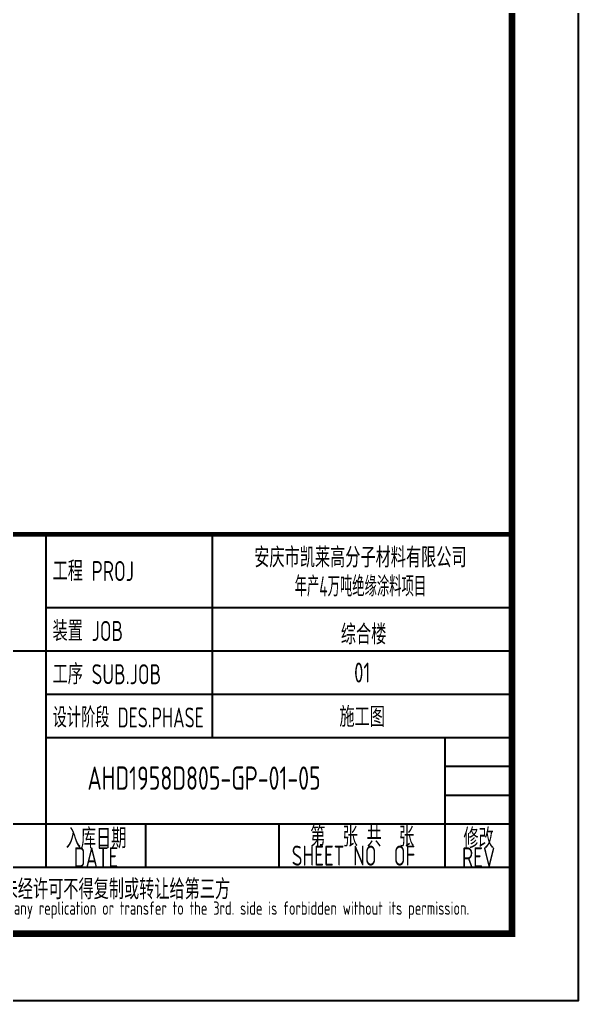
# Model space of a CAD drawing. Extents: x 6128144 to 12201635, y -1670122 to -706096.
# Drawn here: x 6408703 to 6417103, y -753340 to -738605 of the extents above; entities that cross this region are included whole.
import ezdxf
from ezdxf.enums import TextEntityAlignment as Align

# ---------------------------------------------------------------- set-up
doc = ezdxf.new("R2010")
doc.units = 0
doc.header["$LTSCALE"] = 1000
doc.header["$MEASUREMENT"] = 0
doc.layers.get('0').update_dxf_attribs({"linetype": 'CONTINUOUS'})
doc.layers.add('PUB_TITLE', color=4, linetype='CONTINUOUS')
doc.layers.add('TEXT_给水', color=7, linetype='CONTINUOUS')
doc.styles.add('AHD', font='sceie.shx', dxfattribs={"width": 0.7, "bigfont": 'sceic.shx'})
doc.styles.add('sceie', font='sceie.shx', dxfattribs={"bigfont": 'sceic.shx'})

msp = doc.modelspace()

# ---------------------------------------------------------------- linework, layer by layer
for p, q in [((6409102.5, -751339.6), (6409102.5, -746339.6)), ((6411602.5, -749389.6), (6411602.5, -746339.6)), ((6416102.5, -752339.6), (6416102.5, -746339.6)), ((6409102.5, -747439.6), (6416102.5, -747439.6)), ((6398102.5, -748089.6), (6409102.5, -748089.6)), ((6409102.5, -748089.6), (6416102.5, -748089.6)), ((6409102.5, -748739.6), (6416102.5, -748739.6)), ((6409102.5, -749389.6), (6416102.5, -749389.6)), ((6415102.5, -751339.6), (6415102.5, -749389.6)), ((6415102.5, -749822.9), (6416102.5, -749822.9)), ((6415102.5, -750256.2), (6416102.5, -750256.2)), ((6403602.5, -750689.6), (6416102.5, -750689.6)), ((6410602.5, -751339.6), (6410602.5, -750689.6)), ((6412602.5, -751339.6), (6412602.5, -750689.6)), ((6398102.5, -751339.6), (6416102.5, -751339.6)), ((6398102.5, -752339.6), (6416102.5, -752339.6))]:
    msp.add_line(p, q)
at = {"const_width": 70}
msp.add_lwpolyline([(6416102.5, -746339.6), (6398102.5, -746339.6)], dxfattribs=at)
at = {"layer": 'PUB_TITLE', "color": 4}
msp.add_lwpolyline([(6357702.5, -753339.6), (6417102.5, -753339.6), (6417102.5, -711339.6), (6357702.5, -711339.6)], close=True, dxfattribs=at)
at = {"layer": 'PUB_TITLE', "color": 4, "const_width": 100}
msp.add_lwpolyline([(6360202.5, -752339.6), (6416102.5, -752339.6), (6416102.5, -712339.6), (6360202.5, -712339.6)], close=True, dxfattribs=at)

# ---------------------------------------------------------------- texts
for s, height, style, width, p in [('安庆市凯莱高分子材料有限公司', 300, 'sceie', 0.8, (6413826.3, -746669.4)), ('年产4万吨绝缘涂料项目', 300, 'sceie', 0.65, (6413826.3, -747104.4)), ('综合楼', 300, 'sceie', 0.8, (6413874, -747825.6)), ('01', 300, 'sceie', 0.8, (6413852.5, -748414.6)), ('施工图', 300, 'sceie', 0.8, (6413852.5, -749064.6)), ('第  张 共  张', 300, 'sceie', 0.8, (6413852.5, -750864.6)), ('入库日期', 300, 'sceie', 0.8, (6409852.5, -750889.6)), ('修改', 300, 'sceie', 0.8, (6415602.5, -750889.6)), ('DATE', 300, 'sceie', 0.8, (6409852.5, -751189.6)), ('SHEET NO  OF  ', 300, 'sceie', 0.8, (6413852.5, -751164.6)), ('REV', 300, 'sceie', 0.8, (6415602.5, -751189.6)), ('本文件专有权属安徽华东化工医药工程有限责任公司所有,未经许可不得复制或转让给第三方', 300, 'sceie', 0.8, (6407273.6, -751688.5)), ('The proprietary right of this document belongs to Anhui Huadong Chemical And Medical Engineering  Co.,Ltd.  and any replication or transfer to the 3rd. side is forbidden without its permission. ', 200, 'AHD', 0.8, (6407116.2, -751983.3))]:
    msp.add_text(s, height=height, dxfattribs=dict(style=style, width=width)).set_placement(p, align=Align.MIDDLE)
at = {"style": 'sceie'}
for s, width, p in [('工程 PROJ', 0.8, (6409199.4, -747039.6)), ('装置 JOB', 0.8, (6409199.4, -747939.6)), ('工序 SUB.JOB', 0.8, (6409199.4, -748589.6)), ('设计阶段 DES.PHASE', 0.75, (6409199.4, -749239.6))]:
    msp.add_text(s, height=300, dxfattribs=dict(at, width=width)).set_placement(p)
at = {"layer": 'TEXT_给水', "color": 4, "style": 'sceie', "width": 0.8}
msp.add_text('AHD1958D805-GP-01-05', height=350, dxfattribs=at).set_placement((6409723.5, -750175.1))

doc.saveas('drawing.dxf')
